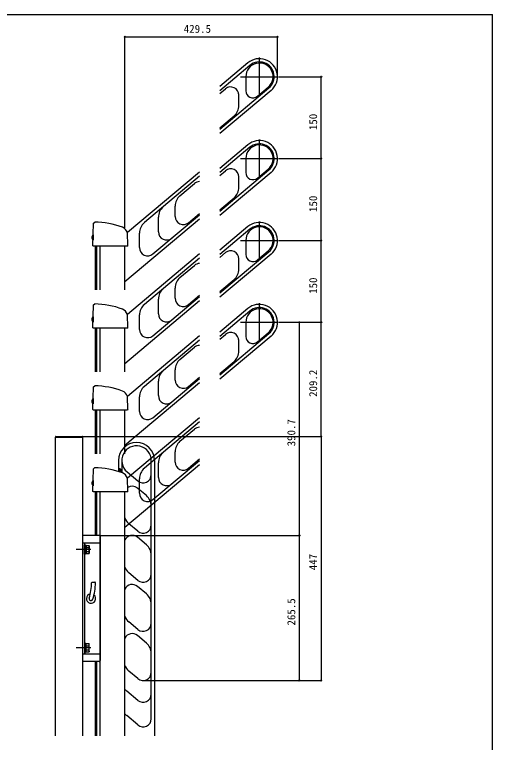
# Model space of a CAD drawing. Units: millimetres, scale not verified. Extents: x -875 to 875, y -1304 to 1296.
# Drawn here: x 0 to 875, y -87 to 1246 of the extents above; entities that cross this region are included whole.
import ezdxf
from ezdxf.enums import TextEntityAlignment as Align

# ---------------------------------------------------------------- set-up
doc = ezdxf.new("R2010")
doc.units = ezdxf.units.MM
doc.header["$LTSCALE"] = 8
for name, color, linetype in [('0-3_YKK_12', 2, 'Continuous'), ('0-4_YKK_13', 4, 'Continuous'), ('0-5_YKK_D', 6, 'Continuous'), ('0-6_YKK_ZWAK', 7, 'Continuous')]:
    doc.layers.add(name, color=color, linetype=linetype)
doc.styles.add('ＭＳ ゴシック', font='')
doc.styles.get('ＭＳ ゴシック').set_extended_font_data('MS Gothic')

msp = doc.modelspace()

# ---------------------------------------------------------------- linework, layer by layer
at = {"layer": '0-3_YKK_12'}
for p, q in [((75, -75.2), (75, 471.3)), ((125, -75.2), (125, 471.3))]:
    msp.add_line(p, q, dxfattribs=at)
at = {"layer": '0-4_YKK_13'}
for p, q in [((448.405, 1097.458), (448.405, 1167.458)), ((427.193, 1157.738), (375.746, 1114.569)), ((431.049, 1153.141), (375.746, 1106.736)), ((413.405, 1132.458), (483.405, 1132.458)), ((423.405, 1132.458), (423.405, 1106.724)), ((375.746, 1036.244), (465.763, 1111.778)), ((375.746, 1101.515), (386.104, 1110.206)), ((469.617, 1107.179), (375.746, 1028.412)), ((444.761, 1096.765), (464.478, 1113.31)), ((410.746, 1079.881), (410.746, 1100.859)), ((375.746, 1038.855), (401.816, 1060.73)), ((448.405, 947.458), (448.405, 1017.458)), ((427.193, 1007.738), (375.746, 964.569)), ((431.049, 1003.141), (375.746, 956.736)), ((413.405, 982.458), (483.405, 982.458)), ((423.405, 982.458), (423.405, 956.724)), ((375.746, 886.244), (465.763, 961.778)), ((375.746, 951.515), (386.104, 960.206)), ((444.761, 946.765), (464.478, 963.31)), ((338.914, 957.798), (206.628, 846.797)), ((338.914, 949.966), (237.731, 865.063)), ((469.617, 957.179), (375.746, 878.412)), ((410.746, 929.881), (410.746, 950.859)), ((302.845, 914.478), (329.272, 936.654)), ((375.746, 888.855), (401.816, 910.73)), ((293.914, 876.493), (293.914, 895.327)), ((318.556, 865.002), (338.914, 882.085)), ((338.914, 871.641), (201.895, 756.669)), ((253.407, 807.724), (338.914, 879.474)), ((263.272, 848.17), (263.272, 874.837)), ((448.405, 797.458), (448.405, 867.458)), ((143.6, 822.512), (144.693, 864.24)), ((144.693, 864.24), (146.745, 866.2)), ((427.193, 857.738), (375.746, 814.569)), ((143.816, 842.681), (143.816, 832.979)), ((207.264, 822.512), (206.626, 846.876)), ((228.8, 819.245), (228.8, 845.912)), ((431.049, 853.141), (375.746, 806.736)), ((144.056, 839.93), (143.816, 839.93)), ((143.946, 835.73), (143.816, 835.73)), ((413.405, 832.458), (483.405, 832.458)), ((423.405, 832.458), (423.405, 806.724)), ((144.282, 821.83), (143.6, 822.512)), ((206.582, 821.83), (144.282, 821.83)), ((148.3, 741.83), (148.3, 821.83)), ((150.5, 741.83), (150.5, 821.83)), ((156.9, 741.83), (156.9, 821.83)), ((201.9, 741.83), (201.9, 821.83)), ((207.264, 822.512), (206.582, 821.83)), ((338.914, 807.798), (206.628, 696.797)), ((375.746, 736.244), (465.763, 811.778)), ((375.746, 801.515), (386.104, 810.206)), ((469.617, 807.179), (375.746, 728.412)), ((410.746, 779.881), (410.746, 800.859)), ((444.761, 796.765), (464.478, 813.31)), ((338.914, 799.966), (237.731, 715.063)), ((302.845, 764.478), (329.272, 786.654)), ((375.746, 738.855), (401.816, 760.73)), ((293.914, 726.493), (293.914, 745.327)), ((338.914, 721.641), (201.895, 606.669)), ((253.407, 657.724), (338.914, 729.474)), ((263.272, 698.17), (263.272, 724.837)), ((318.556, 715.002), (338.914, 732.085)), ((143.6, 672.512), (144.693, 714.24)), ((144.693, 714.24), (146.745, 716.2)), ((427.193, 707.738), (375.746, 664.569)), ((448.405, 647.458), (448.405, 717.458)), ((207.264, 672.512), (206.626, 696.876)), ((228.8, 669.245), (228.8, 695.912)), ((431.049, 703.141), (375.746, 656.736)), ((143.816, 692.681), (143.816, 682.979)), ((144.056, 689.93), (143.816, 689.93)), ((143.946, 685.73), (143.816, 685.73)), ((413.405, 682.458), (483.405, 682.458)), ((423.405, 682.458), (423.405, 656.724)), ((144.282, 671.83), (143.6, 672.512)), ((206.582, 671.83), (144.282, 671.83)), ((148.3, 591.83), (148.3, 671.83)), ((150.5, 591.83), (150.5, 671.83)), ((156.9, 591.83), (156.9, 671.83)), ((201.9, 591.83), (201.9, 671.83)), ((207.264, 672.512), (206.582, 671.83)), ((338.914, 657.798), (206.628, 546.797)), ((375.746, 586.244), (465.763, 661.778)), ((375.746, 651.515), (386.104, 660.206)), ((469.617, 657.179), (375.746, 578.412)), ((444.761, 646.765), (464.478, 663.31)), ((338.914, 649.966), (237.731, 565.063)), ((410.746, 629.881), (410.746, 650.859)), ((302.845, 614.478), (329.272, 636.654)), ((375.746, 588.855), (401.816, 610.73)), ((293.914, 576.493), (293.914, 595.327)), ((253.407, 507.724), (338.914, 579.474)), ((263.272, 548.17), (263.272, 574.837)), ((318.556, 565.002), (338.914, 582.085)), ((143.6, 522.512), (144.693, 564.24)), ((144.693, 564.24), (146.745, 566.2)), ((338.914, 571.641), (201.895, 456.669)), ((207.264, 522.512), (206.626, 546.876)), ((143.816, 542.681), (143.816, 532.979)), ((144.056, 539.93), (143.816, 539.93)), ((143.946, 535.73), (143.816, 535.73)), ((228.8, 519.245), (228.8, 545.912)), ((144.282, 521.83), (143.6, 522.512)), ((206.582, 521.83), (144.282, 521.83)), ((148.3, 441.83), (148.3, 521.83)), ((150.5, 441.83), (150.5, 521.83)), ((156.9, 441.83), (156.9, 521.83)), ((201.9, 441.83), (201.9, 521.83)), ((207.264, 522.512), (206.582, 521.83)), ((338.914, 507.798), (206.628, 396.797)), ((338.914, 499.966), (237.731, 415.063)), ((302.845, 464.478), (329.272, 486.654)), ((74.8, 471.3), (74.8, 472.3)), ((125.2, 471.3), (74.8, 471.3)), ((75.8, 473.3), (124.2, 473.3)), ((125.2, 471.3), (125.2, 472.3)), ((293.914, 426.493), (293.914, 445.327)), ((190.337, 429.23), (190.337, 409.033)), ((196.337, 429.23), (196.337, 406.999)), ((253.407, 357.724), (338.914, 429.474)), ((256.337, 429.23), (256.337, -75.2)), ((318.556, 415.002), (338.914, 432.085)), ((143.6, 372.512), (144.693, 414.24)), ((144.693, 414.24), (146.745, 416.2)), ((338.914, 421.641), (201.895, 306.669)), ((263.272, 398.17), (263.272, 424.837)), ((191.837, 408.55), (191.837, 413.23)), ((193.837, 413.23), (193.837, 407.88)), ((205.981, 408.547), (225.695, 392.005)), ((143.816, 392.681), (143.816, 382.979)), ((144.056, 389.93), (143.816, 389.93)), ((207.264, 372.512), (206.626, 396.876)), ((228.8, 369.245), (228.8, 395.912)), ((143.946, 385.73), (143.816, 385.73)), ((241.406, 364.908), (223.337, 380.07)), ((144.282, 371.83), (143.6, 372.512)), ((206.582, 371.83), (144.282, 371.83)), ((148.3, 291.83), (148.3, 371.83)), ((150.5, 291.83), (150.5, 371.83)), ((156.9, -75.2), (156.9, 371.83)), ((201.9, -75.2), (201.9, 371.83)), ((207.264, 372.512), (206.582, 371.83)), ((250.337, 311.258), (250.337, 345.805)), ((225.695, 299.767), (209.267, 313.552)), ((250.337, 255.805), (250.337, 311.258)), ((154.9, 291.8), (125, 291.8)), ((125, 60.8), (125, 291.8)), ((156.9, 289.8), (156.9, 62.8)), ((241.406, 274.908), (224.979, 288.693)), ((156.9, 277.8), (125, 277.8)), ((128.2, 277.8), (128.2, 74.8)), ((129.8, 273.35), (131.4, 273.35)), ((131.4, 273.805), (136.319, 273.805)), ((131.4, 273.805), (131.4, 258.794)), ((131.4, 270.3), (131.4, 262.3)), ((131.4, 270.053), (136.319, 270.053)), ((136.9, 272.8), (136.319, 273.805)), ((136.9, 272.8), (136.9, 259.8)), ((139.4, 266.3), (112.9, 266.3)), ((131.4, 266.55), (129.8, 266.55)), ((131.4, 266.05), (129.8, 266.05)), ((129.8, 259.25), (131.4, 259.25)), ((131.4, 262.547), (136.319, 262.547)), ((131.4, 258.794), (136.319, 258.794)), ((136.9, 259.8), (136.319, 258.794)), ((250.337, 221.258), (250.337, 255.805)), ((225.695, 209.767), (209.267, 223.552)), ((250.337, 165.805), (250.337, 221.258)), ((142.004, 206.3), (147.004, 206.3)), ((241.406, 184.908), (224.979, 198.693)), ((250.337, 131.258), (250.337, 165.805)), ((225.695, 119.767), (209.267, 133.552)), ((250.337, 75.805), (250.337, 131.258)), ((241.406, 94.908), (224.979, 108.693)), ((129.8, 93.35), (131.4, 93.35)), ((131.4, 93.805), (136.319, 93.805)), ((131.4, 78.794), (131.4, 93.805)), ((136.9, 92.8), (136.319, 93.805)), ((139.4, 86.3), (112.9, 86.3)), ((131.4, 86.55), (129.8, 86.55)), ((131.4, 86.05), (129.8, 86.05)), ((131.4, 82.3), (131.4, 90.3)), ((131.4, 90.053), (136.319, 90.053)), ((131.4, 82.547), (136.319, 82.547)), ((136.9, 79.8), (136.9, 92.8)), ((156.9, 74.8), (125, 74.8)), ((129.8, 79.25), (131.4, 79.25)), ((131.4, 78.794), (136.319, 78.794)), ((136.9, 79.8), (136.319, 78.794)), ((250.337, 41.258), (250.337, 75.805)), ((154.9, 60.8), (125, 60.8)), ((148.3, -75.2), (148.3, 60.83)), ((150.5, -75.2), (150.5, 60.83)), ((225.695, 29.767), (209.267, 43.552)), ((250.337, -43.788), (250.337, 41.258)), ((225.695, -10.233), (205.267, 6.908)), ((225.695, -55.233), (205.267, -38.092))]:
    msp.add_line(p, q, dxfattribs=at)
msp.add_lwpolyline([(250.337, 349.87), (250.337, 403.493), (250.337, 429.235)], dxfattribs=at)
for points in [[(128.2, 257.8), (128.2, 274.8), (129.8, 274.8), (129.8, 257.8)], [(128.2, 94.8), (128.2, 77.8), (129.8, 77.8), (129.8, 94.8)]]:
    msp.add_lwpolyline(points, close=True, dxfattribs=at)
for centre, radius, start, end in [((448.405, 1132.458), 33, 310, 130), ((448.405, 1132.458), 25, 310, 180), ((448.405, 1132.458), 27, 310, 130), ((395.746, 1098.716), 15, 0, 130), ((436.405, 1106.724), 13, 180, 310), ((385.746, 1079.881), 25, 310, 0), ((448.405, 982.458), 33, 310, 130), ((448.405, 982.458), 25, 310, 180), ((448.405, 982.458), 27, 310, 130), ((395.746, 948.716), 15, 0, 130), ((436.405, 956.724), 13, 180, 310), ((338.914, 925.163), 15, 90, 130), ((385.746, 929.881), 25, 310, 0), ((318.914, 895.327), 25, 130, 180), ((288.272, 874.837), 25, 130, 180), ((308.914, 876.493), 15, 180, 310), ((143.677, 711.73), 154.5, 69.60904, 88.86229), ((192.282, 842.489), 15, 17.00535, 69.60904), ((253.8, 845.912), 25, 130, 180), ((448.405, 832.458), 25, 310, 180), ((448.405, 832.458), 33, 310, 130), ((448.405, 832.458), 27, 310, 130), ((147.514, 837.83), 6.1, 127.32274, 232.67726), ((278.273, 848.17), 15, 180.00001, 310), ((243.801, 819.245), 15, 180.00001, 310), ((395.746, 798.716), 15, 0, 130), ((436.405, 806.724), 13, 180, 310), ((338.914, 775.163), 15, 90, 130), ((385.746, 779.881), 25, 310, 0), ((318.914, 745.327), 25, 130, 180), ((288.272, 724.837), 25, 130, 180), ((308.914, 726.493), 15, 180, 310), ((143.677, 561.73), 154.5, 69.60904, 88.86229), ((253.8, 695.912), 25, 130, 180), ((448.405, 682.458), 25, 310, 180), ((448.405, 682.458), 33, 310, 130), ((448.405, 682.458), 27, 310, 130), ((192.282, 692.489), 15, 17.00535, 69.60904), ((278.273, 698.17), 15, 180.00001, 310), ((147.514, 687.83), 6.1, 127.32274, 232.67726), ((243.801, 669.245), 15, 180.00001, 310), ((395.746, 648.716), 15, 0, 130), ((436.405, 656.724), 13, 180, 310), ((338.914, 625.163), 15, 90, 130), ((385.746, 629.881), 25, 310, 0), ((318.914, 595.327), 25, 130, 180), ((288.272, 574.837), 25, 130, 180), ((308.914, 576.493), 15, 180, 310), ((143.677, 411.73), 154.5, 69.60904, 88.86229), ((253.8, 545.912), 25, 130, 180), ((192.282, 542.489), 15, 17.00535, 69.60904), ((278.273, 548.17), 15, 180.00001, 310), ((147.514, 537.83), 6.1, 127.32274, 232.67726), ((243.801, 519.245), 15, 180.00001, 310), ((338.914, 475.163), 15, 90, 130), ((75.8, 472.3), 1, 90, 180), ((124.2, 472.3), 1, 0, 90), ((223.337, 429.23), 33, 0, 180), ((223.337, 429.23), 27, 0, 229.99999), ((223.337, 429.23), 27, 0, 229.99999), ((318.914, 445.327), 25, 130, 180), ((288.272, 424.837), 25, 130, 180), ((143.677, 261.73), 154.5, 69.60904, 88.86229), ((192.837, 413.23), 1, 0, 180), ((253.8, 395.912), 25, 130, 180), ((308.914, 426.493), 15, 180, 310), ((192.282, 392.489), 15, 17.00535, 69.60904), ((235.337, 403.496), 15, 230.00011, 0), ((147.514, 387.83), 6.1, 127.32274, 232.67726), ((278.273, 398.17), 15, 180.00001, 310), ((215.337, 367.202), 15, 50.00011, 123.17318), ((243.801, 369.245), 15, 180.00001, 310), ((225.337, 345.757), 25, 0, 50.00011), ((225.337, 332.703), 25, 200.36936, 230.00037), ((235.337, 311.258), 15, 230.00011, 0), ((154.9, 289.8), 2, 0, 90), ((215.337, 277.202), 15, 50.00011, 153.60881), ((133.577, 271.929), 3.323, 325.61575, 34.38425), ((124.481, 266.3), 12.419, 342.41205, 17.58795), ((225.337, 255.757), 25, 0, 50.00011), ((133.577, 260.671), 3.323, 325.61575, 34.38425), ((225.337, 242.703), 25, 200.36936, 230.00037), ((235.337, 221.258), 15, 230.00011, 0), ((48.004, 205.436), 93, 342.42628, 359.9168), ((142.004, 205.3), 1, 90, 179.9168), ((48.004, 205.436), 100, 342.42628, 359.921), ((147.004, 205.3), 1, 359.921, 90), ((215.337, 187.202), 15, 50.00011, 153.60881), ((140, 176.3), 8.5, 99.06344, 50.39019), ((140, 176.3), 3.5, 162.42628, 342.42628), ((225.337, 165.757), 25, 0, 50.00011), ((225.337, 152.703), 25, 200.36936, 230.00037), ((235.337, 131.258), 15, 230.00011, 0), ((215.337, 97.202), 15, 50.00011, 153.60881), ((133.577, 91.929), 3.323, 325.61575, 34.38425), ((225.337, 75.757), 25, 0, 50.00011), ((133.577, 80.671), 3.323, 325.61575, 34.38425), ((124.481, 86.3), 12.419, 342.41205, 17.58795), ((154.9, 62.8), 2, 270, 0), ((225.337, 62.703), 25, 200.36936, 230.00037), ((235.337, 41.258), 15, 230.00011, 0), ((221.337, 26.059), 25, 218.97035, 229.99988), ((235.337, 1.258), 15, 230.00018, 0), ((221.337, -18.941), 25, 218.97062, 229.99988), ((235.337, -43.742), 15, 230.00018, 0)]:
    msp.add_arc(centre, radius, start, end, dxfattribs=at)
at = {"layer": '0-5_YKK_D'}
for p, q in [((201.9, 855.701), (201.9, 1206.458)), ((201.9, 1205.458), (481.405, 1205.458)), ((481.405, 1133.458), (481.405, 1206.458)), ((484.405, 1132.458), (562.405, 1132.458)), ((561.405, 982.458), (561.405, 1132.458)), ((484.405, 982.458), (562.405, 982.458)), ((484.405, 982.458), (562.405, 982.458)), ((561.405, 832.458), (561.405, 982.458)), ((484.405, 832.458), (562.405, 832.458)), ((484.405, 832.458), (562.405, 832.458)), ((561.405, 682.458), (561.405, 832.458)), ((484.405, 682.458), (562.405, 682.458)), ((484.405, 682.458), (562.405, 682.458)), ((484.405, 682.458), (522.405, 682.458)), ((521.405, 682.458), (521.405, 291.8)), ((561.405, 473.3), (561.405, 682.458)), ((125.2, 473.3), (562.405, 473.3)), ((496.405, 473.3), (562.405, 473.3)), ((561.405, 473.3), (561.405, 26.258)), ((155.9, 291.8), (522.405, 291.8)), ((155.9, 291.8), (522.405, 291.8)), ((521.405, 291.8), (521.405, 26.258)), ((236.337, 26.258), (562.405, 26.258)), ((236.337, 26.258), (522.405, 26.258))]:
    msp.add_line(p, q, dxfattribs=at)
for centre in [(201.9, 1205.458), (481.405, 1205.458), (561.405, 1132.458), (561.405, 982.458), (561.405, 982.458), (561.405, 832.458), (561.405, 832.458), (521.405, 682.458), (561.405, 682.458), (561.405, 682.458), (561.405, 473.3), (561.405, 473.3), (521.405, 291.8), (521.405, 291.8), (521.405, 26.258), (561.405, 26.258)]:
    msp.add_circle(centre, 1.075, dxfattribs=at)
at = {"layer": '0-6_YKK_ZWAK'}
msp.add_line((-875, 1246.3), (875, 1246.3), dxfattribs=at)
msp.add_lwpolyline([(-875, -1303.7), (875, -1303.7), (875, 1246.3)], dxfattribs=at)

# ---------------------------------------------------------------- texts
at = {"layer": '0-5_YKK_D', "style": 'ＭＳ ゴシック'}
msp.add_text('429.5', height=14.66, dxfattribs=at).set_placement((309.834, 1208.458), align=Align.BOTTOM_LEFT)
for s, p in [('150', (558.405, 1034.617)), ('150', (558.405, 884.617)), ('150', (558.405, 734.617)), ('209.2', (558.405, 545.834)), ('390.7', (518.405, 455.254)), ('447', (558.405, 228.359)), ('265.5', (518.405, 126.984))]:
    msp.add_text(s, height=14.66, rotation=90, dxfattribs=at).set_placement(p, align=Align.BOTTOM_LEFT)

doc.saveas('drawing.dxf')
